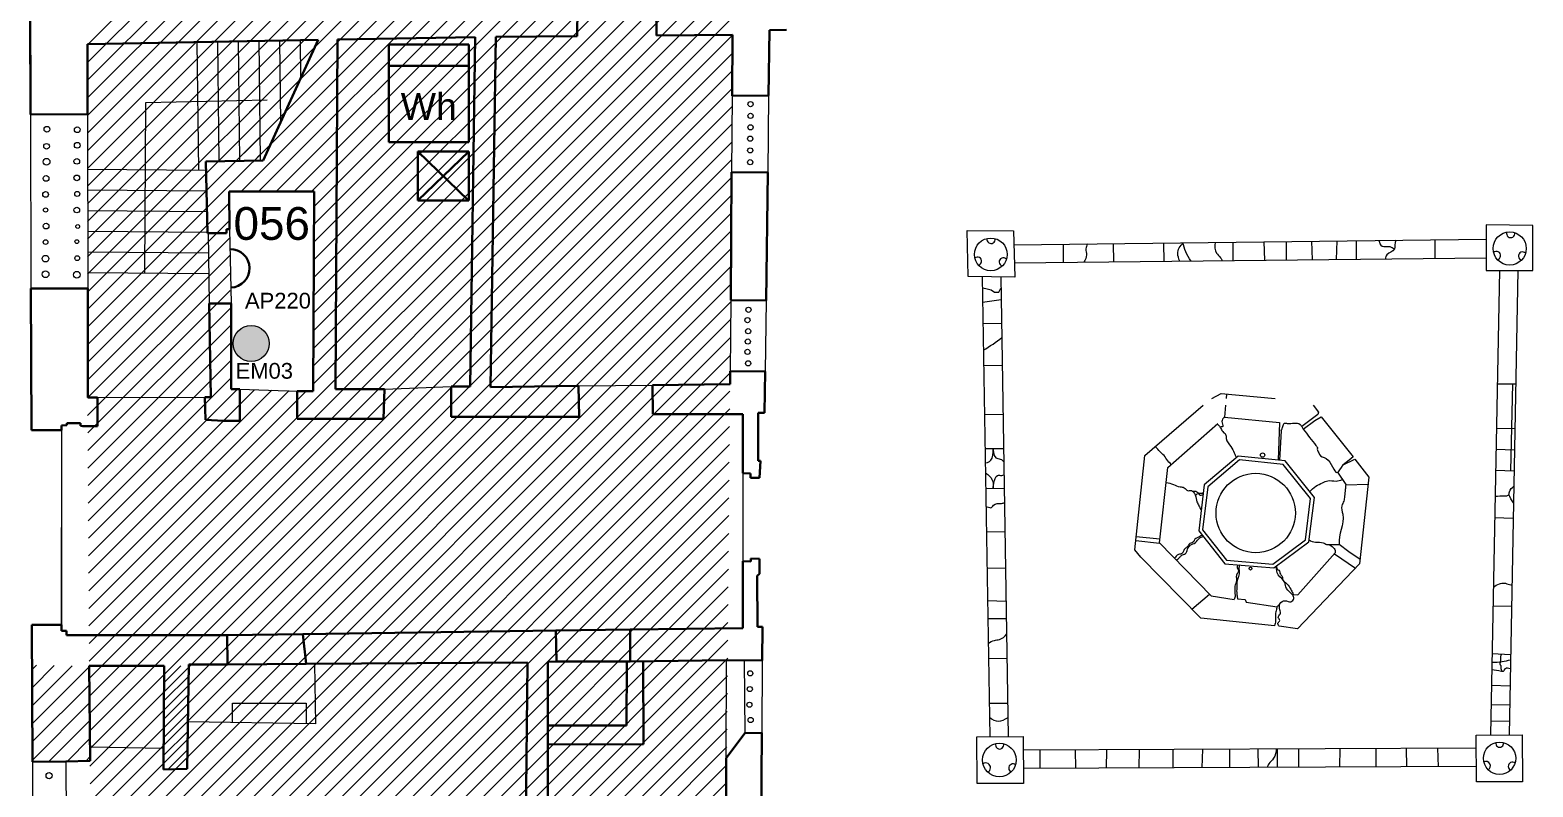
# Model space of a CAD drawing. Header units: millimetres. Extents: x 13761 to 22161, y -4513 to 1427.
# Drawn here: x 15186 to 17480, y -1843 to -688 of the extents above; entities that cross this region are included whole.
import ezdxf
from ezdxf.enums import TextEntityAlignment as Align

# ---------------------------------------------------------------- set-up
doc = ezdxf.new("R2010")
doc.units = ezdxf.units.MM
doc.layers.add('CODICE EMERGENZE', color=190, linetype='Continuous')
doc.layers.add('CODICE LAMDADINE', color=150, linetype='Continuous')
for name, color, linetype, lineweight in [('LAMPADE DI EMERGENZA', 3, 'Continuous', 18), ('LAMPADINE', 30, 'Continuous', 30), ('MURI', 7, 'Continuous', 9), ('VANI', 66, 'Continuous', 9)]:
    doc.layers.add(name, color=color, linetype=linetype, lineweight=lineweight)
doc.styles.add('ducale_200', font='ARIAL.TTF', dxfattribs={"height": 1})
doc.styles.get("Standard").update_dxf_attribs({"font": 'ARIAL.TTF'})

msp = doc.modelspace()

# ---------------------------------------------------------------- hatches: boundary and pattern name
at = {"layer": 'LAMPADE DI EMERGENZA'}
msp.add_hatch(color=256, dxfattribs=at).paths.add_polyline_path([(15495.8, -1166.2, 1), (15550.8, -1166.2, 1)])

# ---------------------------------------------------------------- linework, layer by layer
msp.add_circle((15523.3, -1166.2), 27.5, dxfattribs=at)
at = {"layer": 'LAMPADINE'}
msp.add_arc((15491.7, -1051.6), 29.2, 271.2516, 91.2516, dxfattribs=at)
at = {"layer": 'MURI', "color": 252}
for p, q in [((15275.8, -1597.3), (17319.7, 446.5)), ((15618, -1228.2), (17290.7, 444.5)), ((15618.2, -1201.1), (17261.7, 442.4)), ((15618.3, -1174), (17232.7, 440.3)), ((15618.5, -1146.9), (17203.7, 438.3)), ((15618.6, -1119.8), (17174.7, 436.2)), ((15276, -1624.1), (17322.6, 422.5)), ((15507.9, -934.3), (16855.7, 413.6)), ((15534.7, -934.4), (16884.7, 415.6)), ((15561.5, -934.5), (16913.7, 417.7)), ((15588.3, -934.7), (16942.7, 419.7)), ((15615.1, -934.8), (16971.7, 421.8)), ((15618.8, -1092.8), (17145.7, 434.2)), ((15618.9, -1065.7), (17116.7, 432.1)), ((15619, -1038.6), (17087.7, 430)), ((15619.2, -1011.5), (17058.7, 428)), ((15619.3, -984.4), (17029.7, 425.9)), ((15619.5, -957.3), (17000.7, 423.9)), ((15273.6, -1141.5), (16826.7, 411.5)), ((15273.6, -1114.6), (16797.7, 409.5)), ((15273.6, -1087.7), (16768.7, 407.4)), ((15273.6, -1060.7), (16739.7, 405.3)), ((15273.6, -1033.8), (16710.7, 403.3)), ((15273.6, -1006.8), (16681.7, 401.2)), ((15273.6, -979.9), (16652.7, 399.2)), ((15273.6, -952.9), (16623.7, 397.1)), ((15273.6, -926), (16594.7, 395)), ((15273.6, -899.1), (16565.7, 393)), ((15273.6, -872.1), (16536.7, 390.9)), ((15273.6, -845.2), (16507.7, 388.9)), ((15273.6, -818.2), (16478.7, 386.8)), ((15273.6, -791.3), (16449.7, 384.7)), ((15273.6, -764.4), (16420.7, 382.7)), ((15273.6, -737.4), (16391.7, 380.6)), ((15273.6, -710.5), (16362.7, 378.6)), ((15276.2, -1650.9), (16270.4, -656.7)), ((15276.3, -1677.6), (16258.1, -695.8)), ((15440.5, -706.2), (15442.9, -901.6)), ((15472, -705.6), (15474.2, -888.4)), ((15503.5, -705.1), (15505.7, -887.8)), ((15535, -704.5), (15537.2, -887.2)), ((15566.5, -703.9), (15568, -829.4)), ((15598, -703.4), (15598.7, -762)), ((15276.5, -1704.4), (16257.9, -723)), ((15276.7, -1731.2), (16257.7, -750.2)), ((15276.8, -1758), (16257.5, -777.3)), ((15361, -1058.5), (15362.8, -798.3)), ((15362.8, -798.3), (15548, -794.2)), ((16257.5, -788.2), (16256.7, -904.7)), ((16313.1, -787.9), (16311.7, -905.5)), ((15186.5, -816.6), (15187.3, -1082.5)), ((15273.7, -816.3), (15273.9, -1082.5)), ((15277, -1784.7), (16257.3, -804.5)), ((15277.2, -1811.5), (16257.1, -831.6)), ((15277.4, -1838.3), (16256.9, -858.8)), ((15277.5, -1865.1), (16256.6, -885.9)), ((15273.8, -900.4), (15454.4, -901.6)), ((15277.7, -1891.8), (16256.4, -913.1)), ((15273.8, -931.9), (15455.1, -933.1)), ((15277.9, -1918.6), (16256.2, -940.2)), ((15273.6, -1168.5), (15490, -952.1)), ((15273.8, -963.4), (15455.8, -964.6)), ((15273.6, -1195.4), (15490.2, -978.8)), ((15278, -1945.4), (16256, -967.4)), ((17408.2, -985.4), (17408.2, -1055.1)), ((17479.7, -986.3), (17408.2, -985.4)), ((17408.2, -985.4), (17408.2, -1055.1)), ((17479.7, -986.3), (17408.2, -985.4)), ((17479.7, -1055.1), (17479.7, -986.3)), ((17479.7, -1055.1), (17479.7, -986.3)), ((15273.6, -1222.4), (15490.5, -1005.5)), ((15273.8, -994.9), (15458.3, -996.2)), ((15278.2, -1972.1), (16255.8, -994.5)), ((15457.9, -997.9), (15459.2, -1105.4)), ((15490.4, -991.9), (15492.9, -1105.4)), ((16616.2, -993.6), (16686.9, -994.3)), ((16617.6, -1064.2), (16616.2, -993.6)), ((16616.2, -993.6), (16686.9, -994.3)), ((16617.6, -1064.2), (16616.2, -993.6)), ((16686.9, -994.3), (16689, -1064.9)), ((16686.9, -994.3), (16689, -1064.9)), ((16687.5, -1015.7), (17408.2, -1006.9)), ((16687.5, -1015.7), (17408.2, -1006.9)), ((17330, -1007.8), (17330, -1036.3)), ((17330, -1007.8), (17330, -1036.3)), ((15273.6, -1249.3), (15490.8, -1032.2)), ((15273.8, -1026.4), (15458.1, -1027.7)), ((15278.4, -1998.9), (16255.6, -1021.7)), ((16762.7, -1014.8), (16762.9, -1042.5)), ((16762.7, -1014.8), (16762.9, -1042.5)), ((16839, -1013.8), (16839.6, -1041.7)), ((16839, -1013.8), (16839.6, -1041.7)), ((16915.8, -1012.9), (16916.6, -1040.9)), ((16915.8, -1012.9), (16916.6, -1040.9)), ((17021.7, -1011.6), (17021.7, -1039.7)), ((17021.7, -1011.6), (17021.7, -1039.7)), ((17069, -1011), (17070, -1039.2)), ((17069, -1011), (17070, -1039.2)), ((17103, -1010.6), (17103, -1038.8)), ((17103, -1010.6), (17103, -1038.8)), ((17141.8, -1010.1), (17142.6, -1038.4)), ((17141.8, -1010.1), (17142.6, -1038.4)), ((17180.5, -1009.7), (17179.5, -1038)), ((17180.5, -1009.7), (17179.5, -1038)), ((17210.1, -1009.3), (17209.7, -1037.6)), ((17210.1, -1009.3), (17209.7, -1037.6)), ((15278.5, -2025.7), (16255.4, -1048.9)), ((16688.3, -1043.4), (17408.2, -1035.5)), ((16688.3, -1043.4), (17408.2, -1035.5)), ((17408.2, -1055.1), (17479.7, -1055.1)), ((17408.2, -1055.1), (17479.7, -1055.1)), ((17428.5, -1055.1), (17414.9, -1763.7)), ((17428.5, -1055.1), (17414.9, -1763.7)), ((17456.9, -1055.1), (17443.3, -1763.7)), ((17456.9, -1055.1), (17443.3, -1763.7)), ((15273.8, -1057.9), (15457.9, -1059.2)), ((15273.8, -1276.1), (15491.1, -1058.8)), ((15278.7, -2052.5), (16255.1, -1076)), ((16689, -1064.9), (16617.6, -1064.2)), ((16689, -1064.9), (16617.6, -1064.2)), ((16639.2, -1064.4), (16650.7, -1766.4)), ((16639.2, -1064.4), (16650.7, -1766.4)), ((16667.5, -1064.7), (16679, -1766.1)), ((16667.5, -1064.7), (16679, -1766.1)), ((15274, -1302.8), (15491.3, -1085.5)), ((16255.3, -1100.1), (16254.5, -1208.4)), ((16309.2, -1100.8), (16307.7, -1209.1)), ((16639.5, -1081.1), (16644.6, -1082.4)), ((16639.5, -1081.1), (16644.6, -1082.4)), ((16639.8, -1103.3), (16668.1, -1099.3)), ((16639.8, -1103.3), (16668.1, -1099.3)), ((16644.6, -1082.4), (16652.9, -1084.5)), ((16644.6, -1082.4), (16652.9, -1084.5)), ((16652.9, -1084.5), (16657.8, -1087.9)), ((16652.9, -1084.5), (16657.8, -1087.9)), ((16657.8, -1087.9), (16664.7, -1087.9)), ((16657.8, -1087.9), (16664.7, -1087.9)), ((16664.7, -1087.9), (16667.8, -1082)), ((16664.7, -1087.9), (16667.8, -1082)), ((15274.1, -1329.6), (15491.6, -1112.2)), ((15278.9, -2079.2), (16254.9, -1103.2)), ((15274.3, -1356.4), (15491.9, -1138.8)), ((15279, -2106), (16254.7, -1130.3)), ((16640.3, -1135.2), (16668.7, -1135.9)), ((16640.3, -1135.2), (16668.7, -1135.9)), ((15274.5, -1383.2), (15492.1, -1165.5)), ((15279.2, -2132.8), (16254.5, -1157.5)), ((15274.7, -1409.9), (15492.4, -1192.2)), ((15279.4, -2159.5), (16254.3, -1184.6)), ((15279.5, -2186.3), (16254.1, -1211.8)), ((16641.4, -1199.9), (16669.7, -1199.6)), ((16641.4, -1199.9), (16669.7, -1199.6)), ((15274.8, -1436.7), (15492.7, -1218.8)), ((15275, -1463.5), (15502.4, -1236.1)), ((15275.2, -1490.2), (15528.6, -1236.8)), ((15275.3, -1517), (15554.9, -1237.4)), ((15275.5, -1543.8), (15581.2, -1238.1)), ((15506.3, -1235.9), (15593.6, -1239)), ((17425.2, -1227.8), (17453.6, -1227.8)), ((17425.2, -1227.8), (17453.6, -1227.8)), ((17448.6, -1227.8), (17445.3, -1360.8)), ((17448.6, -1227.8), (17445.3, -1360.8)), ((15275.7, -1570.6), (15607.5, -1238.8)), ((15279.7, -2213.1), (16253.9, -1238.9)), ((15288.6, -1248.7), (15452.5, -1248)), ((16887.4, -1337.3), (16976.2, -1260.3)), ((16887.4, -1337.3), (16976.2, -1260.3)), ((16989.6, -1250.4), (17003.9, -1242.7)), ((16989.6, -1250.4), (17003.9, -1242.7)), ((17003.9, -1242.7), (17086.5, -1250.4)), ((17003.9, -1242.7), (17086.5, -1250.4)), ((17010.5, -1260.3), (17008.8, -1278.7)), ((17010.5, -1260.3), (17008.8, -1278.7)), ((17012, -1243.5), (17011.4, -1250.4)), ((17012, -1243.5), (17011.4, -1250.4)), ((17144.5, -1260.3), (17152.3, -1271)), ((17144.5, -1260.3), (17152.3, -1271)), ((15279.9, -2239.9), (16253.7, -1266.1)), ((16671, -1275.2), (16642.6, -1274.6)), ((16671, -1275.2), (16642.6, -1274.6)), ((17008.8, -1278.7), (17093.1, -1286.6)), ((17008.8, -1278.7), (17093.1, -1286.6)), ((17151.6, -1274.5), (17126.8, -1292.8)), ((17151.6, -1274.5), (17126.8, -1292.8)), ((17129, -1297), (17146.6, -1283.6)), ((17129, -1297), (17146.6, -1283.6)), ((17146.6, -1283.6), (17156.5, -1278)), ((17146.6, -1283.6), (17156.5, -1278)), ((17152.3, -1271), (17151.6, -1274.5)), ((17152.3, -1271), (17151.6, -1274.5)), ((17156.5, -1278), (17205.2, -1339.4)), ((17156.5, -1278), (17205.2, -1339.4)), ((15234.1, -1291.2), (15233.7, -1605)), ((15234.1, -1298.5), (15233.7, -1595.7)), ((15280, -2266.6), (16253.4, -1293.2)), ((16922.4, -1355.5), (16998.8, -1288.2)), ((16922.4, -1355.5), (16998.8, -1288.2)), ((17093.1, -1286.6), (17091, -1344.4)), ((17093.1, -1286.6), (17091, -1344.4)), ((17095.4, -1299.5), (17093, -1344.5)), ((17095.4, -1299.5), (17093, -1344.5)), ((17126.8, -1292.8), (17129, -1297)), ((17126.8, -1292.8), (17129, -1297)), ((17423.9, -1295.9), (17452.3, -1295.5)), ((17423.9, -1295.9), (17452.3, -1295.5)), ((15280.2, -2293.4), (16253.2, -1320.4)), ((16643.5, -1326.6), (16671.8, -1326.3)), ((16643.5, -1326.6), (16671.8, -1326.3)), ((17423.3, -1327.3), (17451.6, -1328.5)), ((17423.3, -1327.3), (17451.6, -1328.5)), ((15280.4, -2320.2), (16253, -1347.6)), ((16871.9, -1481.3), (16887.4, -1337.3)), ((16871.9, -1481.3), (16887.4, -1337.3)), ((17030, -1338), (16978.1, -1382)), ((17030, -1338), (16978.1, -1382)), ((17031.8, -1343.7), (16983.3, -1384.8)), ((17031.8, -1343.7), (16983.3, -1384.8)), ((17101.6, -1345.4), (17030, -1338)), ((17101.6, -1345.4), (17030, -1338)), ((17098.7, -1350.7), (17031.8, -1343.7)), ((17098.7, -1350.7), (17031.8, -1343.7)), ((17140.4, -1402.8), (17098.7, -1350.7)), ((17140.4, -1402.8), (17098.7, -1350.7)), ((17146.1, -1401.2), (17101.6, -1345.4)), ((17146.1, -1401.2), (17101.6, -1345.4)), ((17190.1, -1351.4), (17208.1, -1343)), ((17190.1, -1351.4), (17208.1, -1343)), ((17199.4, -1344.1), (17190.1, -1351.4)), ((17199.4, -1344.1), (17190.1, -1351.4)), ((17205.2, -1339.4), (17199.4, -1344.1)), ((17205.2, -1339.4), (17199.4, -1344.1)), ((17208.1, -1343), (17229.2, -1370.5)), ((17208.1, -1343), (17229.2, -1370.5)), ((15280.6, -2347), (16252.8, -1374.7)), ((16274, -1364.2), (16274, -1498.6)), ((16909.7, -1470.7), (16922.4, -1355.5)), ((16909.7, -1470.7), (16922.4, -1355.5)), ((17181.5, -1362.9), (17194, -1381.7)), ((17181.5, -1362.9), (17194, -1381.7)), ((17229.2, -1370.5), (17215.1, -1502.5)), ((17229.2, -1370.5), (17215.1, -1502.5)), ((17451, -1360.9), (17422.7, -1360.2)), ((17451, -1360.9), (17422.7, -1360.2)), ((16644.5, -1387.4), (16672.8, -1387)), ((16644.5, -1387.4), (16672.8, -1387)), ((16978.1, -1382), (16969.6, -1452.4)), ((16978.1, -1382), (16969.6, -1452.4)), ((16983.3, -1384.8), (16975.4, -1450.8)), ((16983.3, -1384.8), (16975.4, -1450.8)), ((17194, -1381.9), (17228.1, -1381.1)), ((17194, -1381.9), (17228.1, -1381.1)), ((15280.7, -2373.7), (16252.6, -1401.9)), ((17132.5, -1466), (17140.4, -1402.8)), ((17132.5, -1466), (17140.4, -1402.8)), ((17137.7, -1469), (17146.1, -1401.2)), ((17137.7, -1469), (17146.1, -1401.2)), ((15280.9, -2400.5), (16252.4, -1429)), ((17421.3, -1431.7), (17449.6, -1432.9)), ((17421.3, -1431.7), (17449.6, -1432.9)), ((15233.7, -1605), (15233.9, -1447.1)), ((15281.1, -2427.3), (16252.2, -1456.2)), ((16645.6, -1453.4), (16673.9, -1453.7)), ((16645.6, -1453.4), (16673.9, -1453.7)), ((16873.4, -1467.1), (16909.9, -1470.9)), ((16873.4, -1467.1), (16909.9, -1470.9)), ((16874.1, -1460.7), (16910.4, -1464.2)), ((16874.1, -1460.7), (16910.4, -1464.2)), ((16969.6, -1452.4), (17009.4, -1502.4)), ((16969.6, -1452.4), (17009.4, -1502.4)), ((16975.4, -1450.8), (17012.2, -1497.1)), ((16975.4, -1450.8), (17012.2, -1497.1)), ((17082.5, -1503), (17132.5, -1466)), ((17082.5, -1503), (17132.5, -1466)), ((15281.2, -2454), (16251.9, -1483.3)), ((16881.1, -1492.6), (16871.9, -1481.3)), ((16881.1, -1492.6), (16871.9, -1481.3)), ((16988.6, -1551.2), (16909.7, -1470.7)), ((16988.6, -1551.2), (16909.7, -1470.7)), ((17084.1, -1508.7), (17137.7, -1469)), ((17084.1, -1508.7), (17137.7, -1469)), ((17120.8, -1549.9), (17178, -1485.8)), ((17120.8, -1549.9), (17178, -1485.8)), ((17176.8, -1487.1), (17208.8, -1509.2)), ((17176.8, -1487.1), (17208.8, -1509.2)), ((17184.1, -1472.4), (17198.8, -1483.7)), ((17184.1, -1472.4), (17198.8, -1483.7)), ((17198.8, -1483.7), (17215.9, -1495.4)), ((17198.8, -1483.7), (17215.9, -1495.4)), ((15281.4, -2480.8), (16251.7, -1510.5)), ((16646.5, -1509.1), (16674.8, -1508.5)), ((16646.5, -1509.1), (16674.8, -1508.5)), ((16972.8, -1585.5), (16881.1, -1492.6)), ((16972.8, -1585.5), (16881.1, -1492.6)), ((17009.4, -1502.4), (17084.1, -1508.7)), ((17009.4, -1502.4), (17084.1, -1508.7)), ((17012.2, -1497.1), (17082.5, -1503)), ((17012.2, -1497.1), (17082.5, -1503)), ((17215.1, -1502.5), (17120.5, -1602)), ((17215.1, -1502.5), (17120.5, -1602)), ((15281.6, -2507.6), (16251.5, -1537.6)), ((16647.3, -1558.4), (16675.6, -1559.6)), ((16647.3, -1558.4), (16675.6, -1559.6)), ((16959.3, -1571.8), (16986.2, -1548.8)), ((16959.3, -1571.8), (16986.2, -1548.8)), ((16988.6, -1551.2), (17023.6, -1557)), ((16988.6, -1551.2), (17023.6, -1557)), ((17028.8, -1555.9), (17040.4, -1557)), ((17028.8, -1555.9), (17040.4, -1557)), ((17040.4, -1557), (17041.9, -1561.1)), ((17040.4, -1557), (17041.9, -1561.1)), ((17114.5, -1549.2), (17120.8, -1549.9)), ((17114.5, -1549.2), (17120.8, -1549.9)), ((15281.7, -2534.4), (16251.3, -1564.8)), ((17041.9, -1561.1), (17089.2, -1568.3)), ((17041.9, -1561.1), (17089.2, -1568.3)), ((17447.1, -1567.8), (17418.7, -1567)), ((17447.1, -1567.8), (17418.7, -1567)), ((15281.9, -2561.1), (16251.1, -1591.9)), ((16647.7, -1586.2), (16676.1, -1586.2)), ((16647.7, -1586.2), (16676.1, -1586.2)), ((17085.1, -1597), (16972.8, -1585.5)), ((17085.1, -1597), (16972.8, -1585.5)), ((17120.5, -1602), (17092.2, -1597.8)), ((17120.5, -1602), (17092.2, -1597.8)), ((15282.1, -2587.9), (16250.9, -1619.1)), ((15282.2, -2614.7), (16250.7, -1646.3)), ((16275.7, -1649.7), (16276.6, -1761.1)), ((16303.3, -1649.9), (16302.7, -1760.7)), ((16648.7, -1646.5), (16677.1, -1646.9)), ((16648.7, -1646.5), (16677.1, -1646.9)), ((17417.3, -1639.6), (17445.7, -1640.8)), ((17417.3, -1639.6), (17445.7, -1640.8)), ((15282.4, -2641.4), (16250.4, -1673.4)), ((17444.7, -1689.4), (17416.4, -1688.2)), ((17444.7, -1689.4), (17416.4, -1688.2)), ((15282.6, -2668.2), (16250.2, -1700.6)), ((16649.8, -1715.3), (16678.2, -1715)), ((16649.8, -1715.3), (16678.2, -1715)), ((17415.8, -1717.1), (17444.2, -1717.5)), ((17415.8, -1717.1), (17444.2, -1717.5)), ((15282.7, -2695), (16250, -1727.7)), ((17415.4, -1742.4), (17443.7, -1742.7)), ((17415.4, -1742.4), (17443.7, -1742.7)), ((15282.9, -2721.8), (16249.8, -1754.9)), ((16630.7, -1766.6), (16701.4, -1765.9)), ((16630.7, -1766.6), (16701.4, -1765.9)), ((16701.4, -1765.9), (16702.1, -1837.9)), ((16701.4, -1765.9), (16702.1, -1837.9)), ((17393.2, -1763.8), (17463.4, -1763.6)), ((17393.2, -1763.8), (17463.4, -1763.6)), ((17393.6, -1835.3), (17393.2, -1763.8)), ((17393.6, -1835.3), (17393.2, -1763.8)), ((17463.4, -1763.6), (17463.6, -1835.2)), ((17463.4, -1763.6), (17463.6, -1835.2)), ((15277.5, -1782.1), (15389.8, -1784)), ((15283.1, -2748.5), (16249.6, -1782)), ((16631.4, -1837.9), (16630.7, -1766.6)), ((16631.4, -1837.9), (16630.7, -1766.6)), ((17393.3, -1783.7), (16701.6, -1786.8)), ((17393.3, -1783.7), (16701.6, -1786.8)), ((16727.1, -1786.7), (16727.1, -1815)), ((16727.1, -1786.7), (16727.1, -1815)), ((16781.1, -1786.4), (16781.6, -1814.8)), ((16781.1, -1786.4), (16781.6, -1814.8)), ((16829, -1786.2), (16828.5, -1814.6)), ((16829, -1786.2), (16828.5, -1814.6)), ((16878.5, -1786), (16878, -1814.4)), ((16878.5, -1786), (16878, -1814.4)), ((16930.3, -1785.8), (16930.3, -1814.1)), ((16930.3, -1785.8), (16930.3, -1814.1)), ((16975.2, -1785.6), (16974.2, -1813.9)), ((16975.2, -1785.6), (16974.2, -1813.9)), ((17016.6, -1785.4), (17016.6, -1813.7)), ((17016.6, -1785.4), (17016.6, -1813.7)), ((17060, -1785.2), (17060.5, -1813.5)), ((17060, -1785.2), (17060.5, -1813.5)), ((17089.2, -1785.1), (17089.2, -1813.4)), ((17089.2, -1785.1), (17089.2, -1813.4)), ((17121.9, -1784.9), (17121.9, -1813.3)), ((17121.9, -1784.9), (17121.9, -1813.3)), ((17184.9, -1784.6), (17184.3, -1813)), ((17184.9, -1784.6), (17184.3, -1813)), ((17239.8, -1784.4), (17239.8, -1812.7)), ((17239.8, -1784.4), (17239.8, -1812.7)), ((17286.3, -1784.2), (17286.9, -1812.5)), ((17286.3, -1784.2), (17286.9, -1812.5)), ((17333.8, -1784), (17335, -1812.3)), ((17333.8, -1784), (17335, -1812.3)), ((15189.4, -1804.5), (15190.2, -2076.9)), ((15240.4, -1804.4), (15242.9, -2076.8)), ((15283.3, -2775.3), (16249.4, -1809.2)), ((17393.5, -1812.1), (16701.9, -1815.1)), ((17393.5, -1812.1), (16701.9, -1815.1)), ((15283.4, -2802.1), (16249.2, -1836.3)), ((16702.1, -1837.9), (16631.4, -1837.9)), ((16702.1, -1837.9), (16631.4, -1837.9)), ((17463.6, -1835.2), (17393.6, -1835.3)), ((17463.6, -1835.2), (17393.6, -1835.3))]:
    msp.add_line(p, q, dxfattribs=at)
at = {"layer": 'MURI', "linetype": 'ByBlock', "lineweight": 30}
for p, q in [((15185.9, -602.8), (15186.5, -816.6)), ((15186.1, -663.6), (15186.5, -816.6)), ((16021.3, -654.5), (16020.7, -697.3)), ((16141.5, -653.4), (16142.1, -696.2)), ((16314.4, -688.2), (16340.4, -687.6)), ((15273.7, -709.2), (15625.7, -702.9)), ((15273.7, -816.3), (15273.7, -709.2)), ((15541.7, -887.1), (15625.7, -702.9)), ((15655.2, -702.4), (15652.1, -1235.8)), ((15655.2, -702.4), (15865.4, -698.6)), ((15733.6, -709.9), (15733.6, -858.9)), ((15855.6, -709.9), (15733.6, -709.9)), ((15855.6, -858.9), (15855.6, -709.9)), ((15865.4, -698.6), (15857.7, -1231.9)), ((15888.7, -1232.8), (15896.8, -698.4)), ((15896.8, -698.4), (16020.7, -697.3)), ((16142.1, -696.2), (16258.1, -695.1)), ((16258.1, -695.1), (16257.5, -788.2)), ((16313.1, -787.9), (16314.4, -688.2)), ((15855.6, -742.3), (15733.6, -742.3)), ((16257.5, -788.2), (16313.1, -787.9)), ((15273.7, -816.3), (15186.5, -816.6)), ((15733.6, -858.9), (15855.6, -858.9)), ((15454.1, -888.7), (15541.7, -887.1)), ((15456.5, -997.9), (15454.1, -888.7)), ((15855.6, -873.4), (15777.6, -873.4)), ((15777.6, -873.4), (15777.6, -948.1)), ((15855.6, -873.4), (15777.6, -948.1)), ((15777.6, -873.4), (15854.9, -947.8)), ((15855.6, -948.1), (15855.6, -873.4)), ((16256.7, -904.7), (16255.3, -1100.1)), ((16256.7, -904.7), (16311.7, -905.5)), ((16309.2, -1100.8), (16311.7, -905.5)), ((15619.6, -934.2), (15489.8, -934.2)), ((15489.8, -934.2), (15490.4, -991.9)), ((15618, -1239), (15619.6, -934.2)), ((15777.6, -948.1), (15855.6, -948.1)), ((15485.6, -997.9), (15456.5, -997.9)), ((15490.4, -991.9), (15485.6, -991.9)), ((15485.6, -991.9), (15485.6, -997.9)), ((15187.3, -1082.5), (15187.9, -1298.3)), ((15273.9, -1082.5), (15187.3, -1082.5)), ((15273.9, -1082.5), (15274, -1248.7)), ((16255.3, -1100.1), (16309.2, -1100.8)), ((15459.2, -1105.4), (15492.9, -1105.4)), ((15461.9, -1248), (15459.2, -1105.4)), ((15492.9, -1105.4), (15492.9, -1235.9)), ((16254.5, -1208.4), (16254.4, -1228.2)), ((16307.9, -1209.1), (16254.5, -1208.4)), ((16307.1, -1272.1), (16307.9, -1209.1)), ((15492.9, -1235.9), (15506.3, -1235.9)), ((15506.3, -1235.9), (15506.3, -1284.5)), ((15652.1, -1235.8), (15726.7, -1235.8)), ((15726.7, -1235.8), (15725.1, -1281.2)), ((15857.7, -1231.9), (15828.7, -1231.9)), ((15828.7, -1231.9), (15828.7, -1278.2)), ((16023.2, -1231.1), (15888.7, -1232.8)), ((16023.8, -1278.2), (16023.2, -1231.1)), ((16254.4, -1228.2), (16136, -1229.7)), ((16136.6, -1273.9), (16136, -1229.7)), ((15274, -1248.7), (15288.6, -1248.7)), ((15288.6, -1248.7), (15288.6, -1292.5)), ((15453.8, -1282.9), (15452.5, -1248)), ((15452.5, -1248), (15461.9, -1248)), ((15593.6, -1281.2), (15593.6, -1239)), ((15593.6, -1239), (15618, -1239)), ((15480.9, -1284.5), (15453.8, -1282.9)), ((15506.3, -1284.5), (15480.9, -1284.5)), ((15480.9, -1284.5), (15480.9, -1284.5)), ((15480.9, -1284.5), (15480.9, -1284.5)), ((15725.1, -1281.2), (15593.6, -1281.2)), ((15828.7, -1278.2), (16023.8, -1278.2)), ((16274, -1273.9), (16136.6, -1273.9)), ((16274, -1364.2), (16274, -1273.9)), ((16297.2, -1345.4), (16297.2, -1272.1)), ((16297.2, -1272.1), (16307.1, -1272.1)), ((15234.1, -1298.5), (15187.9, -1298.3)), ((15242, -1291), (15234.1, -1291.2)), ((15242, -1291), (15234.1, -1291.2)), ((15234.1, -1291.2), (15234.1, -1298.5)), ((15234.1, -1298.4), (15234.1, -1298.5)), ((15263, -1287.8), (15242, -1287.8)), ((15242, -1287.8), (15242, -1291)), ((15263, -1287.8), (15242, -1287.8)), ((15242, -1287.8), (15242, -1291)), ((15263, -1292.1), (15263, -1287.8)), ((15263, -1292.1), (15263, -1287.8)), ((15265.9, -1292.5), (15263, -1292.1)), ((15265.9, -1292.5), (15263, -1292.1)), ((15288.6, -1292.5), (15265.9, -1292.5)), ((15288.6, -1292.5), (15265.9, -1292.5)), ((16300.5, -1345.4), (16297.2, -1345.4)), ((16299.2, -1371.1), (16300.5, -1345.4)), ((16274, -1364.2), (16285.3, -1364.5)), ((16285.3, -1364.5), (16285.3, -1371.1)), ((16285.3, -1371.1), (16299.2, -1371.1)), ((16274, -1600.5), (16274, -1498.6)), ((16274, -1498.6), (16285.8, -1498.9)), ((16285.8, -1498.9), (16285.8, -1494.3)), ((16285.8, -1494.3), (16299, -1494.9)), ((16299, -1494.9), (16299, -1518)), ((16299, -1518), (16295.7, -1520.7)), ((16295.7, -1520.7), (16296.4, -1598.6)), ((15188.8, -1595.7), (15189.4, -1804.5)), ((15188.8, -1595.7), (15233.7, -1595.7)), ((15233.7, -1595.7), (15233.7, -1605)), ((15233.7, -1595.7), (15233.7, -1605)), ((15233.7, -1605), (15241.7, -1605)), ((15233.7, -1605), (15241.7, -1605)), ((15241.7, -1605), (15233.7, -1605)), ((15233.7, -1605), (15241.7, -1605)), ((15241.7, -1605), (15241.7, -1611.6)), ((15241.7, -1605), (15241.7, -1611.6)), ((15241.7, -1611.6), (15241.7, -1605)), ((15241.7, -1605), (15241.7, -1611.6)), ((15602.3, -1609.9), (15988.6, -1604.5)), ((16102.1, -1602.9), (15988.6, -1604.5)), ((15988.6, -1604.5), (15989.2, -1651.6)), ((16101.9, -1651.4), (16102, -1602.9)), ((16102, -1602.9), (16274, -1600.5)), ((16296.4, -1598.6), (16303.6, -1598.6)), ((16303.6, -1598.6), (16303.3, -1649.9)), ((15241.7, -1611.6), (15453.8, -1611.6)), ((15241.7, -1611.6), (15453.8, -1611.6)), ((15288.6, -1611.6), (15241.7, -1611.6)), ((15241.7, -1611.6), (15486.8, -1611.6)), ((15602.3, -1609.9), (15486.8, -1611.6)), ((15486.8, -1611.6), (15487.1, -1656)), ((15602.3, -1609.9), (15607.1, -1655.2)), ((15989.2, -1651.6), (15976, -1652.2)), ((15989.2, -1651.6), (16101.9, -1651.4)), ((16096.2, -1749.2), (16096.5, -1651.4)), ((16248.1, -1649.5), (16101.9, -1651.4)), ((16122, -1777.6), (16121.5, -1651.1)), ((16248.1, -1649.5), (16303.3, -1649.9)), ((16248.1, -1649.5), (16248.9, -1649.5)), ((15276.2, -1658.4), (15390.8, -1658)), ((15277.7, -1803.3), (15276.2, -1658.4)), ((15390.8, -1658), (15389.6, -1816.2)), ((15425.6, -1815.2), (15428.3, -1656.4)), ((15428.3, -1656.4), (15487.1, -1656)), ((15487.1, -1656), (15607.1, -1655.2)), ((15607.1, -1655.2), (15944.9, -1653)), ((15944.9, -1653), (15940, -2178.1)), ((15976, -1652.2), (15976, -1972.2)), ((15976, -1749.2), (16096.2, -1749.2)), ((16276.6, -1761.1), (16248.1, -1798.9)), ((16302.7, -1760.7), (16276.6, -1761.1)), ((16302.7, -1760.7), (16301.4, -1991.4)), ((15976, -1778.2), (16122, -1777.6)), ((15240.4, -1804.4), (15189.4, -1804.5)), ((15240.4, -1804.4), (15277.7, -1803.3)), ((16248.1, -1979.8), (16248.1, -1798.9)), ((15389.6, -1816.2), (15425.6, -1815.2))]:
    msp.add_line(p, q, dxfattribs=at)
at = {"layer": 'MURI'}
for p, q in [((15504.7, -802.7), (15512.4, -795)), ((15505, -829.3), (15536.2, -798.2)), ((15505.4, -855.9), (15536.5, -824.8)), ((15505.7, -882.6), (15536.8, -851.4)), ((15527.8, -887.4), (15537.1, -878)), ((15726.7, -1235.8), (15828.7, -1231.9)), ((16023.2, -1231.1), (16136, -1229.7)), ((15288.6, -1292.5), (15288.6, -1248.7)), ((15452.5, -1248.7), (15453.8, -1282.9)), ((16248.1, -1798.9), (16248.9, -1649.5)), ((15189, -1664), (15195.6, -1657.4)), ((15189.1, -1691.6), (15222.9, -1657.8)), ((15189.1, -1719.2), (15250.2, -1658.1)), ((15189.2, -1746.8), (15276.2, -1659.8)), ((15390.3, -1711.6), (15428, -1674)), ((15390.6, -1683.8), (15416, -1658.3)), ((15619.8, -1655.1), (15621.3, -1746.9)), ((15189.3, -1774.4), (15276.5, -1687.2)), ((15189.4, -1802), (15276.8, -1714.6)), ((15390.1, -1739.5), (15427.5, -1702.2)), ((15495, -1744.7), (15495, -1715.3)), ((15495, -1715.3), (15607.3, -1715.3)), ((15607.3, -1715.3), (15607.3, -1746.6)), ((15214.6, -1804.4), (15277.1, -1741.9)), ((15389.9, -1767.4), (15427, -1730.3)), ((15389.7, -1795.3), (15426.5, -1758.4)), ((15621.3, -1746.9), (15426.8, -1743.6)), ((15242.4, -1804.3), (15277.3, -1769.3)), ((15396.6, -1816), (15426.1, -1786.6)), ((15270.8, -1803.5), (15277.6, -1796.7)), ((15425.1, -1815.2), (15425.6, -1814.7))]:
    msp.add_line(p, q, dxfattribs=at)
at = {"layer": 'MURI', "color": 252}
for centre, radius in [((16285.5, -800.9), 3.94), ((16285.5, -818.9), 3.94), ((15211.7, -839.3), 4.39), ((15257.9, -840), 4.39), ((16285.5, -836.3), 3.94), ((15211, -865.3), 4.33), ((15257.9, -863.8), 4.39), ((16285, -853.7), 3.94), ((16285, -871.6), 3.94), ((15211, -889), 5.25), ((15257.2, -888.3), 4.33), ((16285, -889.6), 3.94), ((15210.3, -914.3), 4.39), ((15257.2, -913.5), 4.33), ((15209.6, -938.8), 4.33), ((15257.9, -938), 3.88), ((15209.6, -962.6), 3.23), ((15257.2, -962.6), 4.33), ((15210.3, -987.1), 4.39), ((15258.6, -987.8), 2.89), ((15209.6, -1011.6), 3.61), ((15257.2, -1010.8), 2.89), ((16652.2, -1030.3), 25), ((16652.2, -1030.3), 25), ((17444.2, -1021.3), 25.4), ((17444.2, -1021.3), 25.4), ((15209.6, -1036.8), 5.05), ((15257.9, -1036.1), 3.68), ((15209.6, -1060.6), 5.1), ((15257.2, -1061.3), 5.05), ((16282.4, -1114.8), 3.94), ((16280.8, -1130.6), 3.94), ((16281.8, -1147.5), 3.94), ((16281.3, -1163.3), 3.94), ((16280.8, -1179.1), 3.94), ((16281.8, -1196.6), 3.94), ((17067.1, -1336.6), 3.3), ((17067.1, -1336.6), 3.3), ((17056.6, -1425), 60.6), ((17056.6, -1425), 60.6), ((17048.5, -1509.9), 2.15), ((17048.5, -1509.9), 2.15), ((16285.1, -1669.7), 3.94), ((16284.4, -1693.7), 3.94), ((16283.8, -1717.6), 3.94), ((16285.7, -1740.9), 3.94), ((16665.4, -1801.9), 25.7), ((16665.4, -1801.9), 25.7), ((17428.8, -1799.3), 24.7), ((17428.8, -1799.3), 24.7), ((15215, -1825.9), 4.67)]:
    msp.add_circle(centre, radius, dxfattribs=at)
for centre, radius, start, end in [((16652.6, -1007.4), 6.3, 167.2293, 10.9555), ((16652.6, -1007.4), 6.3, 167.2293, 10.9555), ((17445.8, -998.4), 6.3, 160.2356, 11.715), ((17445.8, -998.4), 6.3, 160.2356, 11.715), ((17424.1, -1031.9), 6.3, 278.9616, 136.5658), ((17424.1, -1031.9), 6.3, 278.9616, 136.5658), ((17463.9, -1032.8), 6.3, 42.272, 257.3783), ((17463.9, -1032.8), 6.3, 42.272, 257.3783), ((16631.9, -1040.6), 6.3, 283.4237, 130.034), ((16631.9, -1040.6), 6.3, 283.4237, 130.034), ((16671.3, -1041.7), 6.3, 40.1818, 258.2095), ((16671.3, -1041.7), 6.3, 40.1818, 258.2095), ((16665.8, -1779), 6.17, 158.8237, 19.096), ((16665.8, -1779), 6.17, 158.8237, 19.096), ((17429, -1776.5), 5.92, 166.8543, 12.0432), ((17429, -1776.5), 5.92, 166.8543, 12.0432), ((16644.5, -1813.8), 7.36, 294.6851, 124.7108), ((16644.5, -1813.8), 7.36, 294.6851, 124.7108), ((16685.9, -1814.3), 6.37, 50.3616, 247.6573), ((16685.9, -1814.3), 6.37, 50.3616, 247.6573), ((17408, -1810.9), 6.75, 299.3301, 118.9508), ((17408, -1810.9), 6.75, 299.3301, 118.9508), ((17448.5, -1811.7), 6.36, 52.3753, 242.9649), ((17448.5, -1811.7), 6.36, 52.3753, 242.9649)]:
    msp.add_arc(centre, radius, start, end, dxfattribs=at)
for points, knots in [([(17244.7, -1008.9), (17245.3, -1013.1), (17247.9, -1019.7), (17260.6, -1016.8), (17266.1, -1020.5), (17268.3, -1022)], [11.310603, 11.310603, 11.310603, 11.310603, 25.860334, 40.655777, 50.804032, 50.804032, 50.804032, 50.804032]), ([(17244.7, -1008.9), (17245.3, -1013.1), (17247.9, -1019.7), (17260.6, -1016.8), (17266.1, -1020.5), (17268.3, -1022)], [11.310603, 11.310603, 11.310603, 11.310603, 25.860334, 40.655777, 50.804032, 50.804032, 50.804032, 50.804032]), ([(17270.6, -1008.6), (17269.9, -1010), (17268.5, -1014.2), (17270.5, -1025.1), (17256.4, -1028.3), (17254.7, -1034.7), (17254.7, -1037.1)], [19.7728, 19.7728, 19.7728, 19.7728, 25.865682, 37.262289, 55.86912, 65.121792, 65.121792, 65.121792, 65.121792]), ([(17270.6, -1008.6), (17269.9, -1010), (17268.5, -1014.2), (17270.5, -1025.1), (17256.4, -1028.3), (17254.7, -1034.7), (17254.7, -1037.1)], [19.7728, 19.7728, 19.7728, 19.7728, 25.865682, 37.262289, 55.86912, 65.121792, 65.121792, 65.121792, 65.121792]), ([(16800, -1014.3), (16798.5, -1016.7), (16796.5, -1021.9), (16799.5, -1032.4), (16796.8, -1038.7), (16794.3, -1042.2)], [18.316061, 18.316061, 18.316061, 18.316061, 29.271728, 40.668336, 56.799726, 56.799726, 56.799726, 56.799726]), ([(16800, -1014.3), (16798.5, -1016.7), (16796.5, -1021.9), (16799.5, -1032.4), (16796.8, -1038.7), (16794.3, -1042.2)], [18.316061, 18.316061, 18.316061, 18.316061, 29.271728, 40.668336, 56.799726, 56.799726, 56.799726, 56.799726]), ([(16940.7, -1040.6), (16938.9, -1036.6), (16935.8, -1026.2), (16940.9, -1017.6), (16946.1, -1012.5)], [20.579184, 20.579184, 20.579184, 20.579184, 37.080641, 65.13935, 65.13935, 65.13935, 65.13935]), ([(16940.7, -1040.6), (16938.9, -1036.6), (16935.8, -1026.2), (16940.9, -1017.6), (16946.1, -1012.5)], [20.579184, 20.579184, 20.579184, 20.579184, 37.080641, 65.13935, 65.13935, 65.13935, 65.13935]), ([(16994.9, -1011.9), (16993.8, -1018), (16993.6, -1026.9), (17002.6, -1034.2), (17004.8, -1038.3), (17005.4, -1039.9)], [9.08761, 9.08761, 9.08761, 9.08761, 30.617932, 42.676025, 49.576632, 49.576632, 49.576632, 49.576632]), ([(16994.9, -1011.9), (16993.8, -1018), (16993.6, -1026.9), (17002.6, -1034.2), (17004.8, -1038.3), (17005.4, -1039.9)], [9.08761, 9.08761, 9.08761, 9.08761, 30.617932, 42.676025, 49.576632, 49.576632, 49.576632, 49.576632]), ([(17008.8, -1278.7), (17007.7, -1279.7), (17004.8, -1282.5), (17004.9, -1287.6), (17007.8, -1293.4), (17004.2, -1293.3), (17002.8, -1293.8), (17002.4, -1294.1)], [0, 0, 0, 0, 5.621179, 14.766598, 19.429966, 23.203167, 25.029961, 25.029961, 25.029961, 25.029961]), ([(17008.8, -1278.7), (17007.7, -1279.7), (17004.8, -1282.5), (17004.9, -1287.6), (17007.8, -1293.4), (17004.2, -1293.3), (17002.8, -1293.8), (17002.4, -1294.1)], [0, 0, 0, 0, 5.621179, 14.766598, 19.429966, 23.203167, 25.029961, 25.029961, 25.029961, 25.029961]), ([(16997.9, -1289), (16999, -1290.1), (17001.5, -1292.6), (17004.1, -1296.7), (17006.1, -1301.7), (17012, -1304.3), (17010.4, -1314.6), (17018.8, -1322.3), (17023.5, -1332.4), (17025.8, -1338.2), (17026.7, -1340.8)], [7.825671, 7.825671, 7.825671, 7.825671, 13.800973, 21.241328, 26.308922, 34.020099, 42.049202, 60.448853, 73.944286, 84.418423, 84.418423, 84.418423, 84.418423]), ([(16997.9, -1289), (16999, -1290.1), (17001.5, -1292.6), (17004.1, -1296.7), (17006.1, -1301.7), (17012, -1304.3), (17010.4, -1314.6), (17018.8, -1322.3), (17023.5, -1332.4), (17025.8, -1338.2), (17026.7, -1340.8)], [7.825671, 7.825671, 7.825671, 7.825671, 13.800973, 21.241328, 26.308922, 34.020099, 42.049202, 60.448853, 73.944286, 84.418423, 84.418423, 84.418423, 84.418423]), ([(17095.4, -1299.5), (17096.4, -1297.5), (17097.9, -1293.6), (17099.3, -1287), (17110.4, -1289.8), (17121.2, -1285), (17126, -1291.7), (17126.8, -1292.8)], [14.997351, 14.997351, 14.997351, 14.997351, 23.251358, 29.996426, 35.774552, 60.566928, 65.814372, 65.814372, 65.814372, 65.814372]), ([(17095.4, -1299.5), (17096.4, -1297.5), (17097.9, -1293.6), (17099.3, -1287), (17110.4, -1289.8), (17121.2, -1285), (17126, -1291.7), (17126.8, -1292.8)], [14.997351, 14.997351, 14.997351, 14.997351, 23.251358, 29.996426, 35.774552, 60.566928, 65.814372, 65.814372, 65.814372, 65.814372]), ([(16643.8, -1348.6), (16648.5, -1348), (16656.9, -1344.3), (16655.2, -1316.9), (16656.2, -1342.6), (16667.3, -1341.8), (16670.7, -1345), (16672.2, -1347.1)], [9.11827, 9.11827, 9.11827, 9.11827, 25.643863, 44.187927, 62.544425, 71.727863, 80.97998, 80.97998, 80.97998, 80.97998]), ([(16643.8, -1348.6), (16648.5, -1348), (16656.9, -1344.3), (16655.2, -1316.9), (16656.2, -1342.6), (16667.3, -1341.8), (16670.7, -1345), (16672.2, -1347.1)], [9.11827, 9.11827, 9.11827, 9.11827, 25.643863, 44.187927, 62.544425, 71.727863, 80.97998, 80.97998, 80.97998, 80.97998]), ([(16927.8, -1350.8), (16925.3, -1348.5), (16920.7, -1343.8), (16916.4, -1336.1), (16908.8, -1331.2), (16906.1, -1325.8), (16903.3, -1323.5)], [7.44127, 7.44127, 7.44127, 7.44127, 20.156428, 32.698161, 40.119756, 54.110722, 54.110722, 54.110722, 54.110722]), ([(16927.8, -1350.8), (16925.3, -1348.5), (16920.7, -1343.8), (16916.4, -1336.1), (16908.8, -1331.2), (16906.1, -1325.8), (16903.3, -1323.5)], [7.44127, 7.44127, 7.44127, 7.44127, 20.156428, 32.698161, 40.119756, 54.110722, 54.110722, 54.110722, 54.110722]), ([(16644.1, -1363.9), (16646.7, -1365.3), (16652.1, -1369.3), (16656.3, -1377.2), (16655.4, -1396.3), (16656.8, -1364.4), (16668.2, -1368.1), (16671.4, -1367.4), (16672.5, -1366.9)], [18.573005, 18.573005, 18.573005, 18.573005, 29.904016, 45.257935, 54.318788, 80.672237, 88.589193, 93.471625, 93.471625, 93.471625, 93.471625]), ([(16644.1, -1363.9), (16646.7, -1365.3), (16652.1, -1369.3), (16656.3, -1377.2), (16655.4, -1396.3), (16656.8, -1364.4), (16668.2, -1368.1), (16671.4, -1367.4), (16672.5, -1366.9)], [18.573005, 18.573005, 18.573005, 18.573005, 29.904016, 45.257935, 54.318788, 80.672237, 88.589193, 93.471625, 93.471625, 93.471625, 93.471625]), ([(17139, -1392.3), (17141.9, -1389.3), (17147.5, -1383.5), (17157.7, -1379.6), (17167.5, -1374.1), (17178.5, -1377.4), (17185.6, -1375.2), (17188.7, -1373.7)], [0, 0, 0, 0, 15.722137, 30.076068, 41.162534, 57.2257, 70.007919, 70.007919, 70.007919, 70.007919]), ([(17139, -1392.3), (17141.9, -1389.3), (17147.5, -1383.5), (17157.7, -1379.6), (17167.5, -1374.1), (17178.5, -1377.4), (17185.6, -1375.2), (17188.7, -1373.7)], [0, 0, 0, 0, 15.722137, 30.076068, 41.162534, 57.2257, 70.007919, 70.007919, 70.007919, 70.007919]), ([(16919.9, -1378.3), (16923.7, -1379), (16930.9, -1380.9), (16939.4, -1385.5), (16948.1, -1385.1), (16951.7, -1392.3), (16959.9, -1389.2), (16965.4, -1398.2), (16965.7, -1406.8), (16970.1, -1413.7), (16971.7, -1418.3), (16973.2, -1420.1), (16973.5, -1420.4)], [8.023859, 8.023859, 8.023859, 8.023859, 22.638851, 36.242576, 44.679679, 53.114629, 60.435842, 71.451652, 85.649787, 93.830815, 102.011801, 103.47204, 103.47204, 103.47204, 103.47204]), ([(16919.9, -1378.3), (16923.7, -1379), (16930.9, -1380.9), (16939.4, -1385.5), (16948.1, -1385.1), (16951.7, -1392.3), (16959.9, -1389.2), (16965.4, -1398.2), (16965.7, -1406.8), (16970.1, -1413.7), (16971.7, -1418.3), (16973.2, -1420.1), (16973.5, -1420.4)], [8.023859, 8.023859, 8.023859, 8.023859, 22.638851, 36.242576, 44.679679, 53.114629, 60.435842, 71.451652, 85.649787, 93.830815, 102.011801, 103.47204, 103.47204, 103.47204, 103.47204]), ([(16960.3, -1391.5), (16962.6, -1391.5), (16966.3, -1391.4), (16970.3, -1395.4), (16974, -1394.6), (16976.2, -1394.4), (16976.6, -1394.4)], [0, 0, 0, 0, 8.532112, 13.242001, 20.159693, 21.548966, 21.548966, 21.548966, 21.548966]), ([(16960.3, -1391.5), (16962.6, -1391.5), (16966.3, -1391.4), (16970.3, -1395.4), (16974, -1394.6), (16976.2, -1394.4), (16976.6, -1394.4)], [0, 0, 0, 0, 8.532112, 13.242001, 20.159693, 21.548966, 21.548966, 21.548966, 21.548966]), ([(16964.6, -1398.7), (16965.2, -1397.9), (16966.1, -1396.5), (16969.1, -1394.3), (16971.2, -1398.7), (16974.3, -1397.6), (16975.8, -1397.1), (16976.3, -1397)], [0, 0, 0, 0, 3.934746, 6.560959, 11.800329, 15.805235, 17.697356, 17.697356, 17.697356, 17.697356]), ([(16964.6, -1398.7), (16965.2, -1397.9), (16966.1, -1396.5), (16969.1, -1394.3), (16971.2, -1398.7), (16974.3, -1397.6), (16975.8, -1397.1), (16976.3, -1397)], [0, 0, 0, 0, 3.934746, 6.560959, 11.800329, 15.805235, 17.697356, 17.697356, 17.697356, 17.697356]), ([(17194, -1381.7), (17193.8, -1384.2), (17193.4, -1390.1), (17192.1, -1398.4), (17191.7, -1407), (17185.8, -1415.3), (17195, -1438), (17181.9, -1458.3), (17184.1, -1472.4)], [0, 0, 0, 0, 9.638367, 22.413305, 32.143299, 41.782621, 58.419198, 116.617927, 116.617927, 116.617927, 116.617927]), ([(17194, -1381.7), (17193.8, -1384.2), (17193.4, -1390.1), (17192.1, -1398.4), (17191.7, -1407), (17185.8, -1415.3), (17195, -1438), (17181.9, -1458.3), (17184.1, -1472.4)], [0, 0, 0, 0, 9.638367, 22.413305, 32.143299, 41.782621, 58.419198, 116.617927, 116.617927, 116.617927, 116.617927]), ([(17421.9, -1399.3), (17426.6, -1399.1), (17433.4, -1398.8), (17442.9, -1398.8), (17443.9, -1390.3), (17447.6, -1386.3), (17450.6, -1384)], [25.540676, 25.540676, 25.540676, 25.540676, 43.366309, 50.054642, 57.114396, 70.884102, 70.884102, 70.884102, 70.884102]), ([(17421.9, -1399.3), (17426.6, -1399.1), (17433.4, -1398.8), (17442.9, -1398.8), (17443.9, -1390.3), (17447.6, -1386.3), (17450.6, -1384)], [25.540676, 25.540676, 25.540676, 25.540676, 43.366309, 50.054642, 57.114396, 70.884102, 70.884102, 70.884102, 70.884102]), ([(16644.9, -1415.5), (16646.2, -1415.2), (16648.6, -1415.4), (16653.1, -1418.8), (16657.2, -1409.2), (16666.5, -1411.4), (16671.8, -1409.7), (16673.2, -1409)], [14.891631, 14.891631, 14.891631, 14.891631, 20.075496, 24.812153, 32.273824, 48.493468, 54.486464, 54.486464, 54.486464, 54.486464]), ([(16644.9, -1415.5), (16646.2, -1415.2), (16648.6, -1415.4), (16653.1, -1418.8), (16657.2, -1409.2), (16666.5, -1411.4), (16671.8, -1409.7), (16673.2, -1409)], [14.891631, 14.891631, 14.891631, 14.891631, 20.075496, 24.812153, 32.273824, 48.493468, 54.486464, 54.486464, 54.486464, 54.486464]), ([(16974.8, -1458.9), (16973.5, -1459.3), (16970.8, -1460.5), (16967.6, -1463.3), (16962.8, -1464.4), (16962.3, -1470.6), (16955.6, -1470.2), (16953.9, -1475.3), (16950.3, -1478.4), (16946.2, -1481.2), (16945.3, -1487.8), (16937.3, -1487.7), (16934.3, -1491.6), (16932.8, -1494)], [3.607037, 3.607037, 3.607037, 3.607037, 8.835836, 14.590771, 19.843174, 25.746896, 32.986662, 39.149134, 43.890839, 51.299762, 57.299178, 65.5195, 75.667321, 75.667321, 75.667321, 75.667321]), ([(16974.8, -1458.9), (16973.5, -1459.3), (16970.8, -1460.5), (16967.6, -1463.3), (16962.8, -1464.4), (16962.3, -1470.6), (16955.6, -1470.2), (16953.9, -1475.3), (16950.3, -1478.4), (16946.2, -1481.2), (16945.3, -1487.8), (16937.3, -1487.7), (16934.3, -1491.6), (16932.8, -1494)], [3.607037, 3.607037, 3.607037, 3.607037, 8.835836, 14.590771, 19.843174, 25.746896, 32.986662, 39.149134, 43.890839, 51.299762, 57.299178, 65.5195, 75.667321, 75.667321, 75.667321, 75.667321]), ([(16935.7, -1496.9), (16937.3, -1495.6), (16940.2, -1493.3), (16943.6, -1488.6), (16950.8, -1487.9), (16952, -1479.9), (16956.5, -1473.1), (16965.6, -1471.2), (16969.5, -1463), (16974.4, -1461.3), (16976.3, -1460.8)], [1.79088, 1.79088, 1.79088, 1.79088, 9.660534, 15.587665, 23.376883, 33.123065, 42.13542, 53.293231, 65.599742, 72.996688, 72.996688, 72.996688, 72.996688]), ([(16935.7, -1496.9), (16937.3, -1495.6), (16940.2, -1493.3), (16943.6, -1488.6), (16950.8, -1487.9), (16952, -1479.9), (16956.5, -1473.1), (16965.6, -1471.2), (16969.5, -1463), (16974.4, -1461.3), (16976.3, -1460.8)], [1.79088, 1.79088, 1.79088, 1.79088, 9.660534, 15.587665, 23.376883, 33.123065, 42.13542, 53.293231, 65.599742, 72.996688, 72.996688, 72.996688, 72.996688]), ([(17138, -1466), (17141.1, -1467.7), (17147.9, -1470.9), (17158, -1468.5), (17165.1, -1474), (17173.8, -1472.1), (17181.1, -1473.4), (17185.1, -1473.2)], [3.965556, 3.965556, 3.965556, 3.965556, 17.067046, 32.492733, 39.371075, 48.985164, 64.815707, 64.815707, 64.815707, 64.815707]), ([(17138, -1466), (17141.1, -1467.7), (17147.9, -1470.9), (17158, -1468.5), (17165.1, -1474), (17173.8, -1472.1), (17181.1, -1473.4), (17185.1, -1473.2)], [3.965556, 3.965556, 3.965556, 3.965556, 17.067046, 32.492733, 39.371075, 48.985164, 64.815707, 64.815707, 64.815707, 64.815707]), ([(17168.9, -1473.2), (17169.9, -1473.9), (17172.4, -1475.8), (17177.6, -1478.7), (17177.8, -1483.3), (17178, -1485.8)], [9.134421, 9.134421, 9.134421, 9.134421, 13.690402, 21.075685, 29.98132, 29.98132, 29.98132, 29.98132]), ([(17168.9, -1473.2), (17169.9, -1473.9), (17172.4, -1475.8), (17177.6, -1478.7), (17177.8, -1483.3), (17178, -1485.8)], [9.134421, 9.134421, 9.134421, 9.134421, 13.690402, 21.075685, 29.98132, 29.98132, 29.98132, 29.98132]), ([(17028.6, -1504), (17028.3, -1505.3), (17027.8, -1509), (17031.5, -1514.1), (17025.9, -1519.3), (17028.3, -1527.8), (17023.4, -1538.2), (17025.5, -1548.3), (17024.9, -1555), (17023.6, -1557)], [3.764949, 3.764949, 3.764949, 3.764949, 8.713322, 18.12173, 21.726671, 35.005508, 46.845088, 64.652473, 72.502388, 72.502388, 72.502388, 72.502388]), ([(17028.6, -1504), (17028.3, -1505.3), (17027.8, -1509), (17031.5, -1514.1), (17025.9, -1519.3), (17028.3, -1527.8), (17023.4, -1538.2), (17025.5, -1548.3), (17024.9, -1555), (17023.6, -1557)], [3.764949, 3.764949, 3.764949, 3.764949, 8.713322, 18.12173, 21.726671, 35.005508, 46.845088, 64.652473, 72.502388, 72.502388, 72.502388, 72.502388]), ([(17031.9, -1504.3), (17031.3, -1506.3), (17030.6, -1509.5), (17032, -1515.3), (17030.6, -1521.5), (17027.7, -1528.8), (17027.8, -1537.1), (17027.3, -1545.5), (17028, -1551.8), (17028.7, -1555), (17028.8, -1555.9)], [2.182603, 2.182603, 2.182603, 2.182603, 10.024869, 14.676253, 24.630743, 33.179148, 44.522352, 56.045892, 65.322659, 68.527223, 68.527223, 68.527223, 68.527223]), ([(17031.9, -1504.3), (17031.3, -1506.3), (17030.6, -1509.5), (17032, -1515.3), (17030.6, -1521.5), (17027.7, -1528.8), (17027.8, -1537.1), (17027.3, -1545.5), (17028, -1551.8), (17028.7, -1555), (17028.8, -1555.9)], [2.182603, 2.182603, 2.182603, 2.182603, 10.024869, 14.676253, 24.630743, 33.179148, 44.522352, 56.045892, 65.322659, 68.527223, 68.527223, 68.527223, 68.527223]), ([(17088.2, -1505.7), (17088.2, -1507.9), (17088.7, -1510.5), (17093.5, -1512.8), (17093, -1518.3), (17097.9, -1521.5), (17097, -1528.8), (17105.6, -1532.7), (17109.6, -1540.5), (17112.4, -1546), (17114.1, -1548.6), (17114.5, -1549.2)], [4.63528, 4.63528, 4.63528, 4.63528, 12.210038, 15.267731, 23.252588, 29.081241, 35.214636, 47.277727, 59.302531, 68.207486, 71.021116, 71.021116, 71.021116, 71.021116]), ([(17088.2, -1505.7), (17088.2, -1507.9), (17088.7, -1510.5), (17093.5, -1512.8), (17093, -1518.3), (17097.9, -1521.5), (17097, -1528.8), (17105.6, -1532.7), (17109.6, -1540.5), (17112.4, -1546), (17114.1, -1548.6), (17114.5, -1549.2)], [4.63528, 4.63528, 4.63528, 4.63528, 12.210038, 15.267731, 23.252588, 29.081241, 35.214636, 47.277727, 59.302531, 68.207486, 71.021116, 71.021116, 71.021116, 71.021116]), ([(17419.3, -1538.2), (17422, -1535.9), (17427.1, -1532.9), (17436.2, -1531.2), (17442.5, -1533.9), (17446.5, -1534.5), (17447.7, -1534.6)], [33.453681, 33.453681, 33.453681, 33.453681, 47.296584, 56.571751, 67.388095, 72.216599, 72.216599, 72.216599, 72.216599]), ([(17419.3, -1538.2), (17422, -1535.9), (17427.1, -1532.9), (17436.2, -1531.2), (17442.5, -1533.9), (17446.5, -1534.5), (17447.7, -1534.6)], [33.453681, 33.453681, 33.453681, 33.453681, 47.296584, 56.571751, 67.388095, 72.216599, 72.216599, 72.216599, 72.216599]), ([(17093.3, -1564.5), (17091.2, -1565.8), (17089.1, -1567.6), (17087.9, -1573.2), (17085.7, -1580.4), (17087.9, -1589.1), (17085.9, -1594.7), (17085.1, -1597)], [8.271729, 8.271729, 8.271729, 8.271729, 13.484401, 19.434521, 29.028414, 42.20711, 51.448748, 51.448748, 51.448748, 51.448748]), ([(17093.3, -1564.5), (17091.2, -1565.8), (17089.1, -1567.6), (17087.9, -1573.2), (17085.7, -1580.4), (17087.9, -1589.1), (17085.9, -1594.7), (17085.1, -1597)], [8.271729, 8.271729, 8.271729, 8.271729, 13.484401, 19.434521, 29.028414, 42.20711, 51.448748, 51.448748, 51.448748, 51.448748]), ([(16648.4, -1624.3), (16651.1, -1622), (16656.4, -1619), (16668.2, -1618.4), (16673.5, -1613.5), (16676.5, -1609.3)], [24.569149, 24.569149, 24.569149, 24.569149, 38.572792, 48.407495, 67.459882, 67.459882, 67.459882, 67.459882]), ([(16648.4, -1624.3), (16651.1, -1622), (16656.4, -1619), (16668.2, -1618.4), (16673.5, -1613.5), (16676.5, -1609.3)], [24.569149, 24.569149, 24.569149, 24.569149, 38.572792, 48.407495, 67.459882, 67.459882, 67.459882, 67.459882]), ([(17417.1, -1652.7), (17422.3, -1652.7), (17431.9, -1652.2), (17441.3, -1650.1), (17445.5, -1649)], [10.318643, 10.318643, 10.318643, 10.318643, 30.198189, 47.02901, 47.02901, 47.02901, 47.02901]), ([(17417.1, -1652.7), (17422.3, -1652.7), (17431.9, -1652.2), (17441.3, -1650.1), (17445.5, -1649)], [10.318643, 10.318643, 10.318643, 10.318643, 30.198189, 47.02901, 47.02901, 47.02901, 47.02901]), ([(17431.5, -1640.2), (17431.1, -1641.4), (17430.2, -1644.3), (17429.9, -1648.1), (17430.2, -1651.8), (17429.3, -1654), (17429.3, -1655.8), (17429.6, -1656.9), (17431.5, -1657.9), (17430.4, -1660.9), (17431.1, -1663.7), (17431.6, -1665.4), (17431.9, -1666.2)], [0, 0, 0, 0, 4.829598, 11.354961, 14.543859, 18.846992, 20.250106, 21.340037, 23.056772, 27.268051, 30.87593, 34.139187, 34.139187, 34.139187, 34.139187]), ([(17431.5, -1640.2), (17431.1, -1641.4), (17430.2, -1644.3), (17429.9, -1648.1), (17430.2, -1651.8), (17429.3, -1654), (17429.3, -1655.8), (17429.6, -1656.9), (17431.5, -1657.9), (17430.4, -1660.9), (17431.1, -1663.7), (17431.6, -1665.4), (17431.9, -1666.2)], [0, 0, 0, 0, 4.829598, 11.354961, 14.543859, 18.846992, 20.250106, 21.340037, 23.056772, 27.268051, 30.87593, 34.139187, 34.139187, 34.139187, 34.139187]), ([(17416.9, -1663.8), (17421.6, -1664.5), (17427.5, -1665.4), (17435.8, -1666.9), (17437.4, -1659.7), (17442.5, -1661.7), (17445.2, -1662.2)], [27.015101, 27.015101, 27.015101, 27.015101, 45.077732, 49.012926, 55.568725, 65.004954, 65.004954, 65.004954, 65.004954]), ([(17416.9, -1663.8), (17421.6, -1664.5), (17427.5, -1665.4), (17435.8, -1666.9), (17437.4, -1659.7), (17442.5, -1661.7), (17445.2, -1662.2)], [27.015101, 27.015101, 27.015101, 27.015101, 45.077732, 49.012926, 55.568725, 65.004954, 65.004954, 65.004954, 65.004954]), ([(16650.2, -1736.8), (16654.5, -1740.5), (16663.1, -1744.9), (16673.5, -1740.2), (16678.6, -1737.3)], [31.699072, 31.699072, 31.699072, 31.699072, 53.534703, 73.431889, 73.431889, 73.431889, 73.431889]), ([(16650.2, -1736.8), (16654.5, -1740.5), (16663.1, -1744.9), (16673.5, -1740.2), (16678.6, -1737.3)], [31.699072, 31.699072, 31.699072, 31.699072, 53.534703, 73.431889, 73.431889, 73.431889, 73.431889]), ([(17088, -1785.1), (17087.7, -1790.3), (17086.1, -1798.9), (17076.8, -1806.4), (17074.6, -1811.5), (17074.1, -1813.5)], [9.245785, 9.245785, 9.245785, 9.245785, 28.287299, 42.703203, 51.08733, 51.08733, 51.08733, 51.08733]), ([(17088, -1785.1), (17087.7, -1790.3), (17086.1, -1798.9), (17076.8, -1806.4), (17074.6, -1811.5), (17074.1, -1813.5)], [9.245785, 9.245785, 9.245785, 9.245785, 28.287299, 42.703203, 51.08733, 51.08733, 51.08733, 51.08733])]:
    msp.add_open_spline(points, degree=3, knots=knots, dxfattribs=at)
for points in [[(16957.9, -1040.4), (16951.9, -1031), (16946.7, -1021.6), (16946.1, -1012.5)], [(16957.9, -1040.4), (16951.9, -1031), (16946.7, -1021.6), (16946.1, -1012.5)], [(16641, -1176.6), (16650.9, -1170.4), (16660.7, -1164.2), (16669.1, -1157)], [(16641, -1176.6), (16650.9, -1170.4), (16660.7, -1164.2), (16669.1, -1157)], [(17450.1, -1409.4), (17447, -1405.5), (17444.7, -1401.2), (17442.8, -1396.5)], [(17450.1, -1409.4), (17447, -1405.5), (17444.7, -1401.2), (17442.8, -1396.5)]]:
    msp.add_open_spline(points, degree=3, dxfattribs=at)
for points in [[(17129, -1297), (17148.5, -1322), (17150, -1323.8), (17150.8, -1324.8), (17150.5, -1327.8), (17152.8, -1332.9), (17153.8, -1335.9), (17164.2, -1341.7), (17180.6, -1363.2), (17190.1, -1351.4)], [(17129, -1297), (17148.5, -1322), (17150, -1323.8), (17150.8, -1324.8), (17150.5, -1327.8), (17152.8, -1332.9), (17153.8, -1335.9), (17164.2, -1341.7), (17180.6, -1363.2), (17190.1, -1351.4)], [(17092.2, -1597.8), (17090.6, -1593), (17093.2, -1588.9), (17091, -1584.4), (17094, -1579.3), (17093.6, -1572.6), (17093.6, -1563.7), (17101.4, -1558.9), (17110.3, -1560.4), (17114.7, -1555.5), (17113.2, -1550.4), (17103.6, -1540), (17101, -1531.1), (17091, -1519.2), (17087.7, -1506.3)], [(17092.2, -1597.8), (17090.6, -1593), (17093.2, -1588.9), (17091, -1584.4), (17094, -1579.3), (17093.6, -1572.6), (17093.6, -1563.7), (17101.4, -1558.9), (17110.3, -1560.4), (17114.7, -1555.5), (17113.2, -1550.4), (17103.6, -1540), (17101, -1531.1), (17091, -1519.2), (17087.7, -1506.3)]]:
    msp.add_spline(points, degree=3, dxfattribs=at)

# ---------------------------------------------------------------- texts
at = {"layer": 'CODICE EMERGENZE', "insert": (15499.6, -1196), "char_height": 24, "width": 1227.2, "attachment_point": 1, "line_spacing_factor": 0.75, "style": 'ducale_200'}
msp.add_mtext('EM03', dxfattribs=at)
at = {"layer": 'CODICE LAMDADINE', "insert": (15513.9, -1088.9), "char_height": 24, "width": 1227.2, "attachment_point": 1, "line_spacing_factor": 0.75, "style": 'ducale_200'}
msp.add_mtext('AP220', dxfattribs=at)
at = {"layer": 'MURI', "linetype": 'ByBlock', "lineweight": 30}
msp.add_text('Wh', height=40.81, dxfattribs=at).set_placement((15794.4, -803.5), align=Align.MIDDLE)
at = {"layer": 'VANI'}
msp.add_text('056', height=50, dxfattribs=at).set_placement((15496.5, -1008.1))

doc.saveas('drawing.dxf')
